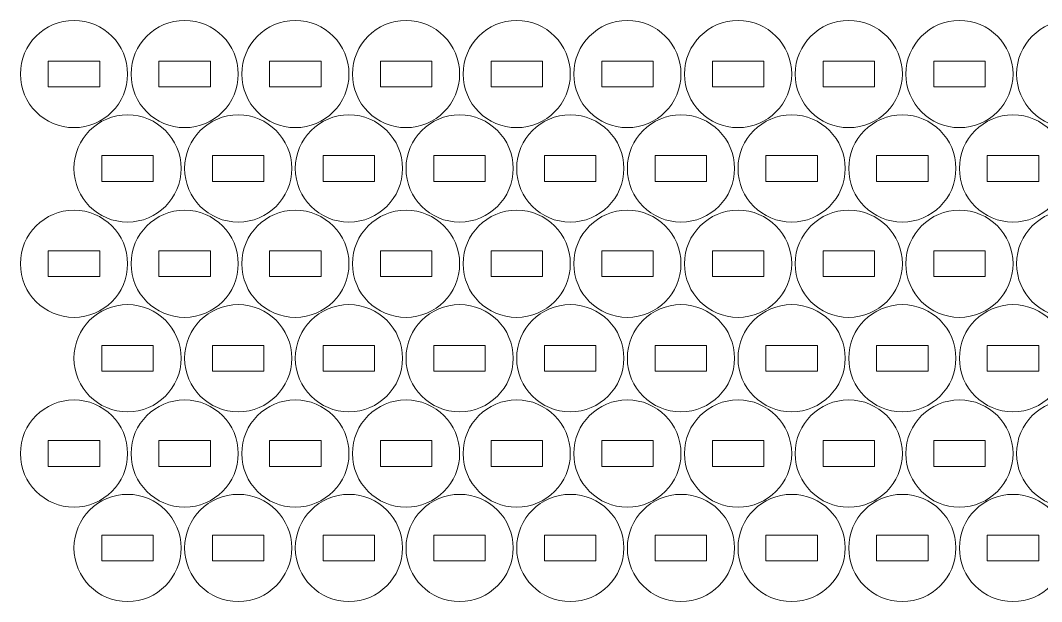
# Model space of a CAD drawing. Header units: millimetres. Extents: x -464 to 464, y -220 to 220.
# Drawn here: x -464 to -344.8, y -219.9 to -152.1 of the extents above; entities that cross this region are included whole.
import ezdxf

# ---------------------------------------------------------------- set-up
doc = ezdxf.new("R2010")
doc.units = ezdxf.units.MM
doc.header["$MEASUREMENT"] = 0
doc.layers.add('Camada 1', color=7, linetype='Continuous')

msp = doc.modelspace()

# ---------------------------------------------------------------- linework, layer by layer
at = {"layer": 'Camada 1', "lineweight": 20}
for points in [[(-457.7132, -152.1261), (-454.2615, -152.1261), (-451.4632, -154.9244), (-451.4632, -158.3761), (-451.4632, -158.3761), (-451.4632, -161.8278), (-454.2615, -164.6261), (-457.7132, -164.6261), (-457.7132, -164.6261), (-461.1649, -164.6261), (-463.9632, -161.8278), (-463.9632, -158.3761), (-463.9632, -158.3761), (-463.9632, -154.9244), (-461.1649, -152.1261), (-457.7132, -152.1261)], [(-444.8015, -152.1261), (-441.3498, -152.1261), (-438.5515, -154.9244), (-438.5515, -158.3761), (-438.5515, -158.3761), (-438.5515, -161.8278), (-441.3498, -164.6261), (-444.8015, -164.6261), (-444.8015, -164.6261), (-448.2532, -164.6261), (-451.0515, -161.8278), (-451.0515, -158.3761), (-451.0515, -158.3761), (-451.0515, -154.9244), (-448.2532, -152.1261), (-444.8015, -152.1261)], [(-431.8898, -152.1261), (-428.4381, -152.1261), (-425.6398, -154.9244), (-425.6398, -158.3761), (-425.6398, -158.3761), (-425.6398, -161.8278), (-428.4381, -164.6261), (-431.8898, -164.6261), (-431.8898, -164.6261), (-435.3415, -164.6261), (-438.1398, -161.8278), (-438.1398, -158.3761), (-438.1398, -158.3761), (-438.1398, -154.9244), (-435.3415, -152.1261), (-431.8898, -152.1261)], [(-418.9781, -152.1261), (-415.5264, -152.1261), (-412.7281, -154.9244), (-412.7281, -158.3761), (-412.7281, -158.3761), (-412.7281, -161.8278), (-415.5264, -164.6261), (-418.9781, -164.6261), (-418.9781, -164.6261), (-422.4298, -164.6261), (-425.2281, -161.8278), (-425.2281, -158.3761), (-425.2281, -158.3761), (-425.2281, -154.9244), (-422.4298, -152.1261), (-418.9781, -152.1261)], [(-406.0664, -152.1261), (-402.6147, -152.1261), (-399.8164, -154.9244), (-399.8164, -158.3761), (-399.8164, -158.3761), (-399.8164, -161.8278), (-402.6147, -164.6261), (-406.0664, -164.6261), (-406.0664, -164.6261), (-409.5181, -164.6261), (-412.3164, -161.8278), (-412.3164, -158.3761), (-412.3164, -158.3761), (-412.3164, -154.9244), (-409.5181, -152.1261), (-406.0664, -152.1261)], [(-393.1547, -152.1261), (-389.703, -152.1261), (-386.9047, -154.9244), (-386.9047, -158.3761), (-386.9047, -158.3761), (-386.9047, -161.8278), (-389.703, -164.6261), (-393.1547, -164.6261), (-393.1547, -164.6261), (-396.6064, -164.6261), (-399.4047, -161.8278), (-399.4047, -158.3761), (-399.4047, -158.3761), (-399.4047, -154.9244), (-396.6064, -152.1261), (-393.1547, -152.1261)], [(-380.243, -152.1261), (-376.7913, -152.1261), (-373.993, -154.9244), (-373.993, -158.3761), (-373.993, -158.3761), (-373.993, -161.8278), (-376.7913, -164.6261), (-380.243, -164.6261), (-380.243, -164.6261), (-383.6947, -164.6261), (-386.493, -161.8278), (-386.493, -158.3761), (-386.493, -158.3761), (-386.493, -154.9244), (-383.6947, -152.1261), (-380.243, -152.1261)], [(-367.3313, -152.1261), (-363.8796, -152.1261), (-361.0813, -154.9244), (-361.0813, -158.3761), (-361.0813, -158.3761), (-361.0813, -161.8278), (-363.8796, -164.6261), (-367.3313, -164.6261), (-367.3313, -164.6261), (-370.783, -164.6261), (-373.5813, -161.8278), (-373.5813, -158.3761), (-373.5813, -158.3761), (-373.5813, -154.9244), (-370.783, -152.1261), (-367.3313, -152.1261)], [(-354.4196, -152.1261), (-350.9679, -152.1261), (-348.1696, -154.9244), (-348.1696, -158.3761), (-348.1696, -158.3761), (-348.1696, -161.8278), (-350.9679, -164.6261), (-354.4196, -164.6261), (-354.4196, -164.6261), (-357.8713, -164.6261), (-360.6696, -161.8278), (-360.6696, -158.3761), (-360.6696, -158.3761), (-360.6696, -154.9244), (-357.8713, -152.1261), (-354.4196, -152.1261)], [(-341.5079, -152.1261), (-338.0562, -152.1261), (-335.2579, -154.9244), (-335.2579, -158.3761), (-335.2579, -158.3761), (-335.2579, -161.8278), (-338.0562, -164.6261), (-341.5079, -164.6261), (-341.5079, -164.6261), (-344.9596, -164.6261), (-347.7579, -161.8278), (-347.7579, -158.3761), (-347.7579, -158.3761), (-347.7579, -154.9244), (-344.9596, -152.1261), (-341.5079, -152.1261)], [(-460.7132, -156.8761), (-460.7132, -156.8761), (-454.7132, -156.8761), (-454.7132, -156.8761), (-454.7132, -156.8761), (-454.7132, -156.8761), (-454.7132, -159.8761), (-454.7132, -159.8761), (-454.7132, -159.8761), (-454.7132, -159.8761), (-460.7132, -159.8761), (-460.7132, -159.8761), (-460.7132, -159.8761), (-460.7132, -159.8761), (-460.7132, -156.8761), (-460.7132, -156.8761)], [(-447.8015, -156.8761), (-447.8015, -156.8761), (-441.8015, -156.8761), (-441.8015, -156.8761), (-441.8015, -156.8761), (-441.8015, -156.8761), (-441.8015, -159.8761), (-441.8015, -159.8761), (-441.8015, -159.8761), (-441.8015, -159.8761), (-447.8015, -159.8761), (-447.8015, -159.8761), (-447.8015, -159.8761), (-447.8015, -159.8761), (-447.8015, -156.8761), (-447.8015, -156.8761)], [(-434.8898, -156.8761), (-434.8898, -156.8761), (-428.8898, -156.8761), (-428.8898, -156.8761), (-428.8898, -156.8761), (-428.8898, -156.8761), (-428.8898, -159.8761), (-428.8898, -159.8761), (-428.8898, -159.8761), (-428.8898, -159.8761), (-434.8898, -159.8761), (-434.8898, -159.8761), (-434.8898, -159.8761), (-434.8898, -159.8761), (-434.8898, -156.8761), (-434.8898, -156.8761)], [(-421.9781, -156.8761), (-421.9781, -156.8761), (-415.9781, -156.8761), (-415.9781, -156.8761), (-415.9781, -156.8761), (-415.9781, -156.8761), (-415.9781, -159.8761), (-415.9781, -159.8761), (-415.9781, -159.8761), (-415.9781, -159.8761), (-421.9781, -159.8761), (-421.9781, -159.8761), (-421.9781, -159.8761), (-421.9781, -159.8761), (-421.9781, -156.8761), (-421.9781, -156.8761)], [(-409.0664, -156.8761), (-409.0664, -156.8761), (-403.0664, -156.8761), (-403.0664, -156.8761), (-403.0664, -156.8761), (-403.0664, -156.8761), (-403.0664, -159.8761), (-403.0664, -159.8761), (-403.0664, -159.8761), (-403.0664, -159.8761), (-409.0664, -159.8761), (-409.0664, -159.8761), (-409.0664, -159.8761), (-409.0664, -159.8761), (-409.0664, -156.8761), (-409.0664, -156.8761)], [(-396.1547, -156.8761), (-396.1547, -156.8761), (-390.1547, -156.8761), (-390.1547, -156.8761), (-390.1547, -156.8761), (-390.1547, -156.8761), (-390.1547, -159.8761), (-390.1547, -159.8761), (-390.1547, -159.8761), (-390.1547, -159.8761), (-396.1547, -159.8761), (-396.1547, -159.8761), (-396.1547, -159.8761), (-396.1547, -159.8761), (-396.1547, -156.8761), (-396.1547, -156.8761)], [(-383.243, -156.8761), (-383.243, -156.8761), (-377.243, -156.8761), (-377.243, -156.8761), (-377.243, -156.8761), (-377.243, -156.8761), (-377.243, -159.8761), (-377.243, -159.8761), (-377.243, -159.8761), (-377.243, -159.8761), (-383.243, -159.8761), (-383.243, -159.8761), (-383.243, -159.8761), (-383.243, -159.8761), (-383.243, -156.8761), (-383.243, -156.8761)], [(-370.3313, -156.8761), (-370.3313, -156.8761), (-364.3313, -156.8761), (-364.3313, -156.8761), (-364.3313, -156.8761), (-364.3313, -156.8761), (-364.3313, -159.8761), (-364.3313, -159.8761), (-364.3313, -159.8761), (-364.3313, -159.8761), (-370.3313, -159.8761), (-370.3313, -159.8761), (-370.3313, -159.8761), (-370.3313, -159.8761), (-370.3313, -156.8761), (-370.3313, -156.8761)], [(-357.4196, -156.8761), (-357.4196, -156.8761), (-351.4196, -156.8761), (-351.4196, -156.8761), (-351.4196, -156.8761), (-351.4196, -156.8761), (-351.4196, -159.8761), (-351.4196, -159.8761), (-351.4196, -159.8761), (-351.4196, -159.8761), (-357.4196, -159.8761), (-357.4196, -159.8761), (-357.4196, -159.8761), (-357.4196, -159.8761), (-357.4196, -156.8761), (-357.4196, -156.8761)], [(-451.4691, -163.1328), (-448.0174, -163.1328), (-445.2191, -165.9311), (-445.2191, -169.3828), (-445.2191, -169.3828), (-445.2191, -172.8345), (-448.0174, -175.6328), (-451.4691, -175.6328), (-451.4691, -175.6328), (-454.9208, -175.6328), (-457.7191, -172.8345), (-457.7191, -169.3828), (-457.7191, -169.3828), (-457.7191, -165.9311), (-454.9208, -163.1328), (-451.4691, -163.1328)], [(-438.5574, -163.1328), (-435.1057, -163.1328), (-432.3074, -165.9311), (-432.3074, -169.3828), (-432.3074, -169.3828), (-432.3074, -172.8345), (-435.1057, -175.6328), (-438.5574, -175.6328), (-438.5574, -175.6328), (-442.0091, -175.6328), (-444.8074, -172.8345), (-444.8074, -169.3828), (-444.8074, -169.3828), (-444.8074, -165.9311), (-442.0091, -163.1328), (-438.5574, -163.1328)], [(-425.6457, -163.1328), (-422.194, -163.1328), (-419.3957, -165.9311), (-419.3957, -169.3828), (-419.3957, -169.3828), (-419.3957, -172.8345), (-422.194, -175.6328), (-425.6457, -175.6328), (-425.6457, -175.6328), (-429.0974, -175.6328), (-431.8957, -172.8345), (-431.8957, -169.3828), (-431.8957, -169.3828), (-431.8957, -165.9311), (-429.0974, -163.1328), (-425.6457, -163.1328)], [(-412.734, -163.1328), (-409.2823, -163.1328), (-406.484, -165.9311), (-406.484, -169.3828), (-406.484, -169.3828), (-406.484, -172.8345), (-409.2823, -175.6328), (-412.734, -175.6328), (-412.734, -175.6328), (-416.1857, -175.6328), (-418.984, -172.8345), (-418.984, -169.3828), (-418.984, -169.3828), (-418.984, -165.9311), (-416.1857, -163.1328), (-412.734, -163.1328)], [(-399.8223, -163.1328), (-396.3706, -163.1328), (-393.5723, -165.9311), (-393.5723, -169.3828), (-393.5723, -169.3828), (-393.5723, -172.8345), (-396.3706, -175.6328), (-399.8223, -175.6328), (-399.8223, -175.6328), (-403.274, -175.6328), (-406.0723, -172.8345), (-406.0723, -169.3828), (-406.0723, -169.3828), (-406.0723, -165.9311), (-403.274, -163.1328), (-399.8223, -163.1328)], [(-386.9106, -163.1328), (-383.4589, -163.1328), (-380.6606, -165.9311), (-380.6606, -169.3828), (-380.6606, -169.3828), (-380.6606, -172.8345), (-383.4589, -175.6328), (-386.9106, -175.6328), (-386.9106, -175.6328), (-390.3623, -175.6328), (-393.1606, -172.8345), (-393.1606, -169.3828), (-393.1606, -169.3828), (-393.1606, -165.9311), (-390.3623, -163.1328), (-386.9106, -163.1328)], [(-373.9989, -163.1328), (-370.5472, -163.1328), (-367.7489, -165.9311), (-367.7489, -169.3828), (-367.7489, -169.3828), (-367.7489, -172.8345), (-370.5472, -175.6328), (-373.9989, -175.6328), (-373.9989, -175.6328), (-377.4506, -175.6328), (-380.2489, -172.8345), (-380.2489, -169.3828), (-380.2489, -169.3828), (-380.2489, -165.9311), (-377.4506, -163.1328), (-373.9989, -163.1328)], [(-361.0872, -163.1328), (-357.6355, -163.1328), (-354.8372, -165.9311), (-354.8372, -169.3828), (-354.8372, -169.3828), (-354.8372, -172.8345), (-357.6355, -175.6328), (-361.0872, -175.6328), (-361.0872, -175.6328), (-364.5389, -175.6328), (-367.3372, -172.8345), (-367.3372, -169.3828), (-367.3372, -169.3828), (-367.3372, -165.9311), (-364.5389, -163.1328), (-361.0872, -163.1328)], [(-348.1755, -163.1328), (-344.7238, -163.1328), (-341.9255, -165.9311), (-341.9255, -169.3828), (-341.9255, -169.3828), (-341.9255, -172.8345), (-344.7238, -175.6328), (-348.1755, -175.6328), (-348.1755, -175.6328), (-351.6272, -175.6328), (-354.4255, -172.8345), (-354.4255, -169.3828), (-354.4255, -169.3828), (-354.4255, -165.9311), (-351.6272, -163.1328), (-348.1755, -163.1328)], [(-454.4691, -167.8828), (-454.4691, -167.8828), (-448.4691, -167.8828), (-448.4691, -167.8828), (-448.4691, -167.8828), (-448.4691, -167.8828), (-448.4691, -170.8828), (-448.4691, -170.8828), (-448.4691, -170.8828), (-448.4691, -170.8828), (-454.4691, -170.8828), (-454.4691, -170.8828), (-454.4691, -170.8828), (-454.4691, -170.8828), (-454.4691, -167.8828), (-454.4691, -167.8828)], [(-441.5574, -167.8828), (-441.5574, -167.8828), (-435.5574, -167.8828), (-435.5574, -167.8828), (-435.5574, -167.8828), (-435.5574, -167.8828), (-435.5574, -170.8828), (-435.5574, -170.8828), (-435.5574, -170.8828), (-435.5574, -170.8828), (-441.5574, -170.8828), (-441.5574, -170.8828), (-441.5574, -170.8828), (-441.5574, -170.8828), (-441.5574, -167.8828), (-441.5574, -167.8828)], [(-428.6457, -167.8828), (-428.6457, -167.8828), (-422.6457, -167.8828), (-422.6457, -167.8828), (-422.6457, -167.8828), (-422.6457, -167.8828), (-422.6457, -170.8828), (-422.6457, -170.8828), (-422.6457, -170.8828), (-422.6457, -170.8828), (-428.6457, -170.8828), (-428.6457, -170.8828), (-428.6457, -170.8828), (-428.6457, -170.8828), (-428.6457, -167.8828), (-428.6457, -167.8828)], [(-415.734, -167.8828), (-415.734, -167.8828), (-409.734, -167.8828), (-409.734, -167.8828), (-409.734, -167.8828), (-409.734, -167.8828), (-409.734, -170.8828), (-409.734, -170.8828), (-409.734, -170.8828), (-409.734, -170.8828), (-415.734, -170.8828), (-415.734, -170.8828), (-415.734, -170.8828), (-415.734, -170.8828), (-415.734, -167.8828), (-415.734, -167.8828)], [(-402.8223, -167.8828), (-402.8223, -167.8828), (-396.8223, -167.8828), (-396.8223, -167.8828), (-396.8223, -167.8828), (-396.8223, -167.8828), (-396.8223, -170.8828), (-396.8223, -170.8828), (-396.8223, -170.8828), (-396.8223, -170.8828), (-402.8223, -170.8828), (-402.8223, -170.8828), (-402.8223, -170.8828), (-402.8223, -170.8828), (-402.8223, -167.8828), (-402.8223, -167.8828)], [(-389.9106, -167.8828), (-389.9106, -167.8828), (-383.9106, -167.8828), (-383.9106, -167.8828), (-383.9106, -167.8828), (-383.9106, -167.8828), (-383.9106, -170.8828), (-383.9106, -170.8828), (-383.9106, -170.8828), (-383.9106, -170.8828), (-389.9106, -170.8828), (-389.9106, -170.8828), (-389.9106, -170.8828), (-389.9106, -170.8828), (-389.9106, -167.8828), (-389.9106, -167.8828)], [(-376.9989, -167.8828), (-376.9989, -167.8828), (-370.9989, -167.8828), (-370.9989, -167.8828), (-370.9989, -167.8828), (-370.9989, -167.8828), (-370.9989, -170.8828), (-370.9989, -170.8828), (-370.9989, -170.8828), (-370.9989, -170.8828), (-376.9989, -170.8828), (-376.9989, -170.8828), (-376.9989, -170.8828), (-376.9989, -170.8828), (-376.9989, -167.8828), (-376.9989, -167.8828)], [(-364.0872, -167.8828), (-364.0872, -167.8828), (-358.0872, -167.8828), (-358.0872, -167.8828), (-358.0872, -167.8828), (-358.0872, -167.8828), (-358.0872, -170.8828), (-358.0872, -170.8828), (-358.0872, -170.8828), (-358.0872, -170.8828), (-364.0872, -170.8828), (-364.0872, -170.8828), (-364.0872, -170.8828), (-364.0872, -170.8828), (-364.0872, -167.8828), (-364.0872, -167.8828)], [(-351.1755, -167.8828), (-351.1755, -167.8828), (-345.1755, -167.8828), (-345.1755, -167.8828), (-345.1755, -167.8828), (-345.1755, -167.8828), (-345.1755, -170.8828), (-345.1755, -170.8828), (-345.1755, -170.8828), (-345.1755, -170.8828), (-351.1755, -170.8828), (-351.1755, -170.8828), (-351.1755, -170.8828), (-351.1755, -170.8828), (-351.1755, -167.8828), (-351.1755, -167.8828)], [(-457.7132, -174.2453), (-454.2615, -174.2453), (-451.4632, -177.0436), (-451.4632, -180.4953), (-451.4632, -180.4953), (-451.4632, -183.947), (-454.2615, -186.7453), (-457.7132, -186.7453), (-457.7132, -186.7453), (-461.1649, -186.7453), (-463.9632, -183.947), (-463.9632, -180.4953), (-463.9632, -180.4953), (-463.9632, -177.0436), (-461.1649, -174.2453), (-457.7132, -174.2453)], [(-444.8015, -174.2453), (-441.3498, -174.2453), (-438.5515, -177.0436), (-438.5515, -180.4953), (-438.5515, -180.4953), (-438.5515, -183.947), (-441.3498, -186.7453), (-444.8015, -186.7453), (-444.8015, -186.7453), (-448.2532, -186.7453), (-451.0515, -183.947), (-451.0515, -180.4953), (-451.0515, -180.4953), (-451.0515, -177.0436), (-448.2532, -174.2453), (-444.8015, -174.2453)], [(-431.8898, -174.2453), (-428.4381, -174.2453), (-425.6398, -177.0436), (-425.6398, -180.4953), (-425.6398, -180.4953), (-425.6398, -183.947), (-428.4381, -186.7453), (-431.8898, -186.7453), (-431.8898, -186.7453), (-435.3415, -186.7453), (-438.1398, -183.947), (-438.1398, -180.4953), (-438.1398, -180.4953), (-438.1398, -177.0436), (-435.3415, -174.2453), (-431.8898, -174.2453)], [(-418.9781, -174.2453), (-415.5264, -174.2453), (-412.7281, -177.0436), (-412.7281, -180.4953), (-412.7281, -180.4953), (-412.7281, -183.947), (-415.5264, -186.7453), (-418.9781, -186.7453), (-418.9781, -186.7453), (-422.4298, -186.7453), (-425.2281, -183.947), (-425.2281, -180.4953), (-425.2281, -180.4953), (-425.2281, -177.0436), (-422.4298, -174.2453), (-418.9781, -174.2453)], [(-406.0664, -174.2453), (-402.6147, -174.2453), (-399.8164, -177.0436), (-399.8164, -180.4953), (-399.8164, -180.4953), (-399.8164, -183.947), (-402.6147, -186.7453), (-406.0664, -186.7453), (-406.0664, -186.7453), (-409.5181, -186.7453), (-412.3164, -183.947), (-412.3164, -180.4953), (-412.3164, -180.4953), (-412.3164, -177.0436), (-409.5181, -174.2453), (-406.0664, -174.2453)], [(-393.1547, -174.2453), (-389.703, -174.2453), (-386.9047, -177.0436), (-386.9047, -180.4953), (-386.9047, -180.4953), (-386.9047, -183.947), (-389.703, -186.7453), (-393.1547, -186.7453), (-393.1547, -186.7453), (-396.6064, -186.7453), (-399.4047, -183.947), (-399.4047, -180.4953), (-399.4047, -180.4953), (-399.4047, -177.0436), (-396.6064, -174.2453), (-393.1547, -174.2453)], [(-380.243, -174.2453), (-376.7913, -174.2453), (-373.993, -177.0436), (-373.993, -180.4953), (-373.993, -180.4953), (-373.993, -183.947), (-376.7913, -186.7453), (-380.243, -186.7453), (-380.243, -186.7453), (-383.6947, -186.7453), (-386.493, -183.947), (-386.493, -180.4953), (-386.493, -180.4953), (-386.493, -177.0436), (-383.6947, -174.2453), (-380.243, -174.2453)], [(-367.3313, -174.2453), (-363.8796, -174.2453), (-361.0813, -177.0436), (-361.0813, -180.4953), (-361.0813, -180.4953), (-361.0813, -183.947), (-363.8796, -186.7453), (-367.3313, -186.7453), (-367.3313, -186.7453), (-370.783, -186.7453), (-373.5813, -183.947), (-373.5813, -180.4953), (-373.5813, -180.4953), (-373.5813, -177.0436), (-370.783, -174.2453), (-367.3313, -174.2453)], [(-354.4196, -174.2453), (-350.9679, -174.2453), (-348.1696, -177.0436), (-348.1696, -180.4953), (-348.1696, -180.4953), (-348.1696, -183.947), (-350.9679, -186.7453), (-354.4196, -186.7453), (-354.4196, -186.7453), (-357.8713, -186.7453), (-360.6696, -183.947), (-360.6696, -180.4953), (-360.6696, -180.4953), (-360.6696, -177.0436), (-357.8713, -174.2453), (-354.4196, -174.2453)], [(-341.5079, -174.2453), (-338.0562, -174.2453), (-335.2579, -177.0436), (-335.2579, -180.4953), (-335.2579, -180.4953), (-335.2579, -183.947), (-338.0562, -186.7453), (-341.5079, -186.7453), (-341.5079, -186.7453), (-344.9596, -186.7453), (-347.7579, -183.947), (-347.7579, -180.4953), (-347.7579, -180.4953), (-347.7579, -177.0436), (-344.9596, -174.2453), (-341.5079, -174.2453)], [(-460.7132, -178.9953), (-460.7132, -178.9953), (-454.7132, -178.9953), (-454.7132, -178.9953), (-454.7132, -178.9953), (-454.7132, -178.9953), (-454.7132, -181.9953), (-454.7132, -181.9953), (-454.7132, -181.9953), (-454.7132, -181.9953), (-460.7132, -181.9953), (-460.7132, -181.9953), (-460.7132, -181.9953), (-460.7132, -181.9953), (-460.7132, -178.9953), (-460.7132, -178.9953)], [(-447.8015, -178.9953), (-447.8015, -178.9953), (-441.8015, -178.9953), (-441.8015, -178.9953), (-441.8015, -178.9953), (-441.8015, -178.9953), (-441.8015, -181.9953), (-441.8015, -181.9953), (-441.8015, -181.9953), (-441.8015, -181.9953), (-447.8015, -181.9953), (-447.8015, -181.9953), (-447.8015, -181.9953), (-447.8015, -181.9953), (-447.8015, -178.9953), (-447.8015, -178.9953)], [(-434.8898, -178.9953), (-434.8898, -178.9953), (-428.8898, -178.9953), (-428.8898, -178.9953), (-428.8898, -178.9953), (-428.8898, -178.9953), (-428.8898, -181.9953), (-428.8898, -181.9953), (-428.8898, -181.9953), (-428.8898, -181.9953), (-434.8898, -181.9953), (-434.8898, -181.9953), (-434.8898, -181.9953), (-434.8898, -181.9953), (-434.8898, -178.9953), (-434.8898, -178.9953)], [(-421.9781, -178.9953), (-421.9781, -178.9953), (-415.9781, -178.9953), (-415.9781, -178.9953), (-415.9781, -178.9953), (-415.9781, -178.9953), (-415.9781, -181.9953), (-415.9781, -181.9953), (-415.9781, -181.9953), (-415.9781, -181.9953), (-421.9781, -181.9953), (-421.9781, -181.9953), (-421.9781, -181.9953), (-421.9781, -181.9953), (-421.9781, -178.9953), (-421.9781, -178.9953)], [(-409.0664, -178.9953), (-409.0664, -178.9953), (-403.0664, -178.9953), (-403.0664, -178.9953), (-403.0664, -178.9953), (-403.0664, -178.9953), (-403.0664, -181.9953), (-403.0664, -181.9953), (-403.0664, -181.9953), (-403.0664, -181.9953), (-409.0664, -181.9953), (-409.0664, -181.9953), (-409.0664, -181.9953), (-409.0664, -181.9953), (-409.0664, -178.9953), (-409.0664, -178.9953)], [(-396.1547, -178.9953), (-396.1547, -178.9953), (-390.1547, -178.9953), (-390.1547, -178.9953), (-390.1547, -178.9953), (-390.1547, -178.9953), (-390.1547, -181.9953), (-390.1547, -181.9953), (-390.1547, -181.9953), (-390.1547, -181.9953), (-396.1547, -181.9953), (-396.1547, -181.9953), (-396.1547, -181.9953), (-396.1547, -181.9953), (-396.1547, -178.9953), (-396.1547, -178.9953)], [(-383.243, -178.9953), (-383.243, -178.9953), (-377.243, -178.9953), (-377.243, -178.9953), (-377.243, -178.9953), (-377.243, -178.9953), (-377.243, -181.9953), (-377.243, -181.9953), (-377.243, -181.9953), (-377.243, -181.9953), (-383.243, -181.9953), (-383.243, -181.9953), (-383.243, -181.9953), (-383.243, -181.9953), (-383.243, -178.9953), (-383.243, -178.9953)], [(-370.3313, -178.9953), (-370.3313, -178.9953), (-364.3313, -178.9953), (-364.3313, -178.9953), (-364.3313, -178.9953), (-364.3313, -178.9953), (-364.3313, -181.9953), (-364.3313, -181.9953), (-364.3313, -181.9953), (-364.3313, -181.9953), (-370.3313, -181.9953), (-370.3313, -181.9953), (-370.3313, -181.9953), (-370.3313, -181.9953), (-370.3313, -178.9953), (-370.3313, -178.9953)], [(-357.4196, -178.9953), (-357.4196, -178.9953), (-351.4196, -178.9953), (-351.4196, -178.9953), (-351.4196, -178.9953), (-351.4196, -178.9953), (-351.4196, -181.9953), (-351.4196, -181.9953), (-351.4196, -181.9953), (-351.4196, -181.9953), (-357.4196, -181.9953), (-357.4196, -181.9953), (-357.4196, -181.9953), (-357.4196, -181.9953), (-357.4196, -178.9953), (-357.4196, -178.9953)], [(-451.4691, -185.252), (-448.0174, -185.252), (-445.2191, -188.0503), (-445.2191, -191.502), (-445.2191, -191.502), (-445.2191, -194.9537), (-448.0174, -197.752), (-451.4691, -197.752), (-451.4691, -197.752), (-454.9208, -197.752), (-457.7191, -194.9537), (-457.7191, -191.502), (-457.7191, -191.502), (-457.7191, -188.0503), (-454.9208, -185.252), (-451.4691, -185.252)], [(-438.5574, -185.252), (-435.1057, -185.252), (-432.3074, -188.0503), (-432.3074, -191.502), (-432.3074, -191.502), (-432.3074, -194.9537), (-435.1057, -197.752), (-438.5574, -197.752), (-438.5574, -197.752), (-442.0091, -197.752), (-444.8074, -194.9537), (-444.8074, -191.502), (-444.8074, -191.502), (-444.8074, -188.0503), (-442.0091, -185.252), (-438.5574, -185.252)], [(-425.6457, -185.252), (-422.194, -185.252), (-419.3957, -188.0503), (-419.3957, -191.502), (-419.3957, -191.502), (-419.3957, -194.9537), (-422.194, -197.752), (-425.6457, -197.752), (-425.6457, -197.752), (-429.0974, -197.752), (-431.8957, -194.9537), (-431.8957, -191.502), (-431.8957, -191.502), (-431.8957, -188.0503), (-429.0974, -185.252), (-425.6457, -185.252)], [(-412.734, -185.252), (-409.2823, -185.252), (-406.484, -188.0503), (-406.484, -191.502), (-406.484, -191.502), (-406.484, -194.9537), (-409.2823, -197.752), (-412.734, -197.752), (-412.734, -197.752), (-416.1857, -197.752), (-418.984, -194.9537), (-418.984, -191.502), (-418.984, -191.502), (-418.984, -188.0503), (-416.1857, -185.252), (-412.734, -185.252)], [(-399.8223, -185.252), (-396.3706, -185.252), (-393.5723, -188.0503), (-393.5723, -191.502), (-393.5723, -191.502), (-393.5723, -194.9537), (-396.3706, -197.752), (-399.8223, -197.752), (-399.8223, -197.752), (-403.274, -197.752), (-406.0723, -194.9537), (-406.0723, -191.502), (-406.0723, -191.502), (-406.0723, -188.0503), (-403.274, -185.252), (-399.8223, -185.252)], [(-386.9106, -185.252), (-383.4589, -185.252), (-380.6606, -188.0503), (-380.6606, -191.502), (-380.6606, -191.502), (-380.6606, -194.9537), (-383.4589, -197.752), (-386.9106, -197.752), (-386.9106, -197.752), (-390.3623, -197.752), (-393.1606, -194.9537), (-393.1606, -191.502), (-393.1606, -191.502), (-393.1606, -188.0503), (-390.3623, -185.252), (-386.9106, -185.252)], [(-373.9989, -185.252), (-370.5472, -185.252), (-367.7489, -188.0503), (-367.7489, -191.502), (-367.7489, -191.502), (-367.7489, -194.9537), (-370.5472, -197.752), (-373.9989, -197.752), (-373.9989, -197.752), (-377.4506, -197.752), (-380.2489, -194.9537), (-380.2489, -191.502), (-380.2489, -191.502), (-380.2489, -188.0503), (-377.4506, -185.252), (-373.9989, -185.252)], [(-361.0872, -185.252), (-357.6355, -185.252), (-354.8372, -188.0503), (-354.8372, -191.502), (-354.8372, -191.502), (-354.8372, -194.9537), (-357.6355, -197.752), (-361.0872, -197.752), (-361.0872, -197.752), (-364.5389, -197.752), (-367.3372, -194.9537), (-367.3372, -191.502), (-367.3372, -191.502), (-367.3372, -188.0503), (-364.5389, -185.252), (-361.0872, -185.252)], [(-348.1755, -185.252), (-344.7238, -185.252), (-341.9255, -188.0503), (-341.9255, -191.502), (-341.9255, -191.502), (-341.9255, -194.9537), (-344.7238, -197.752), (-348.1755, -197.752), (-348.1755, -197.752), (-351.6272, -197.752), (-354.4255, -194.9537), (-354.4255, -191.502), (-354.4255, -191.502), (-354.4255, -188.0503), (-351.6272, -185.252), (-348.1755, -185.252)], [(-454.4691, -190.002), (-454.4691, -190.002), (-448.4691, -190.002), (-448.4691, -190.002), (-448.4691, -190.002), (-448.4691, -190.002), (-448.4691, -193.002), (-448.4691, -193.002), (-448.4691, -193.002), (-448.4691, -193.002), (-454.4691, -193.002), (-454.4691, -193.002), (-454.4691, -193.002), (-454.4691, -193.002), (-454.4691, -190.002), (-454.4691, -190.002)], [(-441.5574, -190.002), (-441.5574, -190.002), (-435.5574, -190.002), (-435.5574, -190.002), (-435.5574, -190.002), (-435.5574, -190.002), (-435.5574, -193.002), (-435.5574, -193.002), (-435.5574, -193.002), (-435.5574, -193.002), (-441.5574, -193.002), (-441.5574, -193.002), (-441.5574, -193.002), (-441.5574, -193.002), (-441.5574, -190.002), (-441.5574, -190.002)], [(-428.6457, -190.002), (-428.6457, -190.002), (-422.6457, -190.002), (-422.6457, -190.002), (-422.6457, -190.002), (-422.6457, -190.002), (-422.6457, -193.002), (-422.6457, -193.002), (-422.6457, -193.002), (-422.6457, -193.002), (-428.6457, -193.002), (-428.6457, -193.002), (-428.6457, -193.002), (-428.6457, -193.002), (-428.6457, -190.002), (-428.6457, -190.002)], [(-415.734, -190.002), (-415.734, -190.002), (-409.734, -190.002), (-409.734, -190.002), (-409.734, -190.002), (-409.734, -190.002), (-409.734, -193.002), (-409.734, -193.002), (-409.734, -193.002), (-409.734, -193.002), (-415.734, -193.002), (-415.734, -193.002), (-415.734, -193.002), (-415.734, -193.002), (-415.734, -190.002), (-415.734, -190.002)], [(-402.8223, -190.002), (-402.8223, -190.002), (-396.8223, -190.002), (-396.8223, -190.002), (-396.8223, -190.002), (-396.8223, -190.002), (-396.8223, -193.002), (-396.8223, -193.002), (-396.8223, -193.002), (-396.8223, -193.002), (-402.8223, -193.002), (-402.8223, -193.002), (-402.8223, -193.002), (-402.8223, -193.002), (-402.8223, -190.002), (-402.8223, -190.002)], [(-389.9106, -190.002), (-389.9106, -190.002), (-383.9106, -190.002), (-383.9106, -190.002), (-383.9106, -190.002), (-383.9106, -190.002), (-383.9106, -193.002), (-383.9106, -193.002), (-383.9106, -193.002), (-383.9106, -193.002), (-389.9106, -193.002), (-389.9106, -193.002), (-389.9106, -193.002), (-389.9106, -193.002), (-389.9106, -190.002), (-389.9106, -190.002)], [(-376.9989, -190.002), (-376.9989, -190.002), (-370.9989, -190.002), (-370.9989, -190.002), (-370.9989, -190.002), (-370.9989, -190.002), (-370.9989, -193.002), (-370.9989, -193.002), (-370.9989, -193.002), (-370.9989, -193.002), (-376.9989, -193.002), (-376.9989, -193.002), (-376.9989, -193.002), (-376.9989, -193.002), (-376.9989, -190.002), (-376.9989, -190.002)], [(-364.0872, -190.002), (-364.0872, -190.002), (-358.0872, -190.002), (-358.0872, -190.002), (-358.0872, -190.002), (-358.0872, -190.002), (-358.0872, -193.002), (-358.0872, -193.002), (-358.0872, -193.002), (-358.0872, -193.002), (-364.0872, -193.002), (-364.0872, -193.002), (-364.0872, -193.002), (-364.0872, -193.002), (-364.0872, -190.002), (-364.0872, -190.002)], [(-351.1755, -190.002), (-351.1755, -190.002), (-345.1755, -190.002), (-345.1755, -190.002), (-345.1755, -190.002), (-345.1755, -190.002), (-345.1755, -193.002), (-345.1755, -193.002), (-345.1755, -193.002), (-345.1755, -193.002), (-351.1755, -193.002), (-351.1755, -193.002), (-351.1755, -193.002), (-351.1755, -193.002), (-351.1755, -190.002), (-351.1755, -190.002)], [(-457.7132, -196.3645), (-454.2615, -196.3645), (-451.4632, -199.1628), (-451.4632, -202.6145), (-451.4632, -202.6145), (-451.4632, -206.0662), (-454.2615, -208.8645), (-457.7132, -208.8645), (-457.7132, -208.8645), (-461.1649, -208.8645), (-463.9632, -206.0662), (-463.9632, -202.6145), (-463.9632, -202.6145), (-463.9632, -199.1628), (-461.1649, -196.3645), (-457.7132, -196.3645)], [(-444.8015, -196.3645), (-441.3498, -196.3645), (-438.5515, -199.1628), (-438.5515, -202.6145), (-438.5515, -202.6145), (-438.5515, -206.0662), (-441.3498, -208.8645), (-444.8015, -208.8645), (-444.8015, -208.8645), (-448.2532, -208.8645), (-451.0515, -206.0662), (-451.0515, -202.6145), (-451.0515, -202.6145), (-451.0515, -199.1628), (-448.2532, -196.3645), (-444.8015, -196.3645)], [(-431.8898, -196.3645), (-428.4381, -196.3645), (-425.6398, -199.1628), (-425.6398, -202.6145), (-425.6398, -202.6145), (-425.6398, -206.0662), (-428.4381, -208.8645), (-431.8898, -208.8645), (-431.8898, -208.8645), (-435.3415, -208.8645), (-438.1398, -206.0662), (-438.1398, -202.6145), (-438.1398, -202.6145), (-438.1398, -199.1628), (-435.3415, -196.3645), (-431.8898, -196.3645)], [(-418.9781, -196.3645), (-415.5264, -196.3645), (-412.7281, -199.1628), (-412.7281, -202.6145), (-412.7281, -202.6145), (-412.7281, -206.0662), (-415.5264, -208.8645), (-418.9781, -208.8645), (-418.9781, -208.8645), (-422.4298, -208.8645), (-425.2281, -206.0662), (-425.2281, -202.6145), (-425.2281, -202.6145), (-425.2281, -199.1628), (-422.4298, -196.3645), (-418.9781, -196.3645)], [(-406.0664, -196.3645), (-402.6147, -196.3645), (-399.8164, -199.1628), (-399.8164, -202.6145), (-399.8164, -202.6145), (-399.8164, -206.0662), (-402.6147, -208.8645), (-406.0664, -208.8645), (-406.0664, -208.8645), (-409.5181, -208.8645), (-412.3164, -206.0662), (-412.3164, -202.6145), (-412.3164, -202.6145), (-412.3164, -199.1628), (-409.5181, -196.3645), (-406.0664, -196.3645)], [(-393.1547, -196.3645), (-389.703, -196.3645), (-386.9047, -199.1628), (-386.9047, -202.6145), (-386.9047, -202.6145), (-386.9047, -206.0662), (-389.703, -208.8645), (-393.1547, -208.8645), (-393.1547, -208.8645), (-396.6064, -208.8645), (-399.4047, -206.0662), (-399.4047, -202.6145), (-399.4047, -202.6145), (-399.4047, -199.1628), (-396.6064, -196.3645), (-393.1547, -196.3645)], [(-380.243, -196.3645), (-376.7913, -196.3645), (-373.993, -199.1628), (-373.993, -202.6145), (-373.993, -202.6145), (-373.993, -206.0662), (-376.7913, -208.8645), (-380.243, -208.8645), (-380.243, -208.8645), (-383.6947, -208.8645), (-386.493, -206.0662), (-386.493, -202.6145), (-386.493, -202.6145), (-386.493, -199.1628), (-383.6947, -196.3645), (-380.243, -196.3645)], [(-367.3313, -196.3645), (-363.8796, -196.3645), (-361.0813, -199.1628), (-361.0813, -202.6145), (-361.0813, -202.6145), (-361.0813, -206.0662), (-363.8796, -208.8645), (-367.3313, -208.8645), (-367.3313, -208.8645), (-370.783, -208.8645), (-373.5813, -206.0662), (-373.5813, -202.6145), (-373.5813, -202.6145), (-373.5813, -199.1628), (-370.783, -196.3645), (-367.3313, -196.3645)], [(-354.4196, -196.3645), (-350.9679, -196.3645), (-348.1696, -199.1628), (-348.1696, -202.6145), (-348.1696, -202.6145), (-348.1696, -206.0662), (-350.9679, -208.8645), (-354.4196, -208.8645), (-354.4196, -208.8645), (-357.8713, -208.8645), (-360.6696, -206.0662), (-360.6696, -202.6145), (-360.6696, -202.6145), (-360.6696, -199.1628), (-357.8713, -196.3645), (-354.4196, -196.3645)], [(-341.5079, -196.3645), (-338.0562, -196.3645), (-335.2579, -199.1628), (-335.2579, -202.6145), (-335.2579, -202.6145), (-335.2579, -206.0662), (-338.0562, -208.8645), (-341.5079, -208.8645), (-341.5079, -208.8645), (-344.9596, -208.8645), (-347.7579, -206.0662), (-347.7579, -202.6145), (-347.7579, -202.6145), (-347.7579, -199.1628), (-344.9596, -196.3645), (-341.5079, -196.3645)], [(-460.7132, -201.1145), (-460.7132, -201.1145), (-454.7132, -201.1145), (-454.7132, -201.1145), (-454.7132, -201.1145), (-454.7132, -201.1145), (-454.7132, -204.1145), (-454.7132, -204.1145), (-454.7132, -204.1145), (-454.7132, -204.1145), (-460.7132, -204.1145), (-460.7132, -204.1145), (-460.7132, -204.1145), (-460.7132, -204.1145), (-460.7132, -201.1145), (-460.7132, -201.1145)], [(-447.8015, -201.1145), (-447.8015, -201.1145), (-441.8015, -201.1145), (-441.8015, -201.1145), (-441.8015, -201.1145), (-441.8015, -201.1145), (-441.8015, -204.1145), (-441.8015, -204.1145), (-441.8015, -204.1145), (-441.8015, -204.1145), (-447.8015, -204.1145), (-447.8015, -204.1145), (-447.8015, -204.1145), (-447.8015, -204.1145), (-447.8015, -201.1145), (-447.8015, -201.1145)], [(-434.8898, -201.1145), (-434.8898, -201.1145), (-428.8898, -201.1145), (-428.8898, -201.1145), (-428.8898, -201.1145), (-428.8898, -201.1145), (-428.8898, -204.1145), (-428.8898, -204.1145), (-428.8898, -204.1145), (-428.8898, -204.1145), (-434.8898, -204.1145), (-434.8898, -204.1145), (-434.8898, -204.1145), (-434.8898, -204.1145), (-434.8898, -201.1145), (-434.8898, -201.1145)], [(-421.9781, -201.1145), (-421.9781, -201.1145), (-415.9781, -201.1145), (-415.9781, -201.1145), (-415.9781, -201.1145), (-415.9781, -201.1145), (-415.9781, -204.1145), (-415.9781, -204.1145), (-415.9781, -204.1145), (-415.9781, -204.1145), (-421.9781, -204.1145), (-421.9781, -204.1145), (-421.9781, -204.1145), (-421.9781, -204.1145), (-421.9781, -201.1145), (-421.9781, -201.1145)], [(-409.0664, -201.1145), (-409.0664, -201.1145), (-403.0664, -201.1145), (-403.0664, -201.1145), (-403.0664, -201.1145), (-403.0664, -201.1145), (-403.0664, -204.1145), (-403.0664, -204.1145), (-403.0664, -204.1145), (-403.0664, -204.1145), (-409.0664, -204.1145), (-409.0664, -204.1145), (-409.0664, -204.1145), (-409.0664, -204.1145), (-409.0664, -201.1145), (-409.0664, -201.1145)], [(-396.1547, -201.1145), (-396.1547, -201.1145), (-390.1547, -201.1145), (-390.1547, -201.1145), (-390.1547, -201.1145), (-390.1547, -201.1145), (-390.1547, -204.1145), (-390.1547, -204.1145), (-390.1547, -204.1145), (-390.1547, -204.1145), (-396.1547, -204.1145), (-396.1547, -204.1145), (-396.1547, -204.1145), (-396.1547, -204.1145), (-396.1547, -201.1145), (-396.1547, -201.1145)], [(-383.243, -201.1145), (-383.243, -201.1145), (-377.243, -201.1145), (-377.243, -201.1145), (-377.243, -201.1145), (-377.243, -201.1145), (-377.243, -204.1145), (-377.243, -204.1145), (-377.243, -204.1145), (-377.243, -204.1145), (-383.243, -204.1145), (-383.243, -204.1145), (-383.243, -204.1145), (-383.243, -204.1145), (-383.243, -201.1145), (-383.243, -201.1145)], [(-370.3313, -201.1145), (-370.3313, -201.1145), (-364.3313, -201.1145), (-364.3313, -201.1145), (-364.3313, -201.1145), (-364.3313, -201.1145), (-364.3313, -204.1145), (-364.3313, -204.1145), (-364.3313, -204.1145), (-364.3313, -204.1145), (-370.3313, -204.1145), (-370.3313, -204.1145), (-370.3313, -204.1145), (-370.3313, -204.1145), (-370.3313, -201.1145), (-370.3313, -201.1145)], [(-357.4196, -201.1145), (-357.4196, -201.1145), (-351.4196, -201.1145), (-351.4196, -201.1145), (-351.4196, -201.1145), (-351.4196, -201.1145), (-351.4196, -204.1145), (-351.4196, -204.1145), (-351.4196, -204.1145), (-351.4196, -204.1145), (-357.4196, -204.1145), (-357.4196, -204.1145), (-357.4196, -204.1145), (-357.4196, -204.1145), (-357.4196, -201.1145), (-357.4196, -201.1145)], [(-451.4691, -207.3712), (-448.0174, -207.3712), (-445.2191, -210.1695), (-445.2191, -213.6212), (-445.2191, -213.6212), (-445.2191, -217.0729), (-448.0174, -219.8712), (-451.4691, -219.8712), (-451.4691, -219.8712), (-454.9208, -219.8712), (-457.7191, -217.0729), (-457.7191, -213.6212), (-457.7191, -213.6212), (-457.7191, -210.1695), (-454.9208, -207.3712), (-451.4691, -207.3712)], [(-438.5574, -207.3712), (-435.1057, -207.3712), (-432.3074, -210.1695), (-432.3074, -213.6212), (-432.3074, -213.6212), (-432.3074, -217.0729), (-435.1057, -219.8712), (-438.5574, -219.8712), (-438.5574, -219.8712), (-442.0091, -219.8712), (-444.8074, -217.0729), (-444.8074, -213.6212), (-444.8074, -213.6212), (-444.8074, -210.1695), (-442.0091, -207.3712), (-438.5574, -207.3712)], [(-425.6457, -207.3712), (-422.194, -207.3712), (-419.3957, -210.1695), (-419.3957, -213.6212), (-419.3957, -213.6212), (-419.3957, -217.0729), (-422.194, -219.8712), (-425.6457, -219.8712), (-425.6457, -219.8712), (-429.0974, -219.8712), (-431.8957, -217.0729), (-431.8957, -213.6212), (-431.8957, -213.6212), (-431.8957, -210.1695), (-429.0974, -207.3712), (-425.6457, -207.3712)], [(-412.734, -207.3712), (-409.2823, -207.3712), (-406.484, -210.1695), (-406.484, -213.6212), (-406.484, -213.6212), (-406.484, -217.0729), (-409.2823, -219.8712), (-412.734, -219.8712), (-412.734, -219.8712), (-416.1857, -219.8712), (-418.984, -217.0729), (-418.984, -213.6212), (-418.984, -213.6212), (-418.984, -210.1695), (-416.1857, -207.3712), (-412.734, -207.3712)], [(-399.8223, -207.3712), (-396.3706, -207.3712), (-393.5723, -210.1695), (-393.5723, -213.6212), (-393.5723, -213.6212), (-393.5723, -217.0729), (-396.3706, -219.8712), (-399.8223, -219.8712), (-399.8223, -219.8712), (-403.274, -219.8712), (-406.0723, -217.0729), (-406.0723, -213.6212), (-406.0723, -213.6212), (-406.0723, -210.1695), (-403.274, -207.3712), (-399.8223, -207.3712)], [(-386.9106, -207.3712), (-383.4589, -207.3712), (-380.6606, -210.1695), (-380.6606, -213.6212), (-380.6606, -213.6212), (-380.6606, -217.0729), (-383.4589, -219.8712), (-386.9106, -219.8712), (-386.9106, -219.8712), (-390.3623, -219.8712), (-393.1606, -217.0729), (-393.1606, -213.6212), (-393.1606, -213.6212), (-393.1606, -210.1695), (-390.3623, -207.3712), (-386.9106, -207.3712)], [(-373.9989, -207.3712), (-370.5472, -207.3712), (-367.7489, -210.1695), (-367.7489, -213.6212), (-367.7489, -213.6212), (-367.7489, -217.0729), (-370.5472, -219.8712), (-373.9989, -219.8712), (-373.9989, -219.8712), (-377.4506, -219.8712), (-380.2489, -217.0729), (-380.2489, -213.6212), (-380.2489, -213.6212), (-380.2489, -210.1695), (-377.4506, -207.3712), (-373.9989, -207.3712)], [(-361.0872, -207.3712), (-357.6355, -207.3712), (-354.8372, -210.1695), (-354.8372, -213.6212), (-354.8372, -213.6212), (-354.8372, -217.0729), (-357.6355, -219.8712), (-361.0872, -219.8712), (-361.0872, -219.8712), (-364.5389, -219.8712), (-367.3372, -217.0729), (-367.3372, -213.6212), (-367.3372, -213.6212), (-367.3372, -210.1695), (-364.5389, -207.3712), (-361.0872, -207.3712)], [(-348.1755, -207.3712), (-344.7238, -207.3712), (-341.9255, -210.1695), (-341.9255, -213.6212), (-341.9255, -213.6212), (-341.9255, -217.0729), (-344.7238, -219.8712), (-348.1755, -219.8712), (-348.1755, -219.8712), (-351.6272, -219.8712), (-354.4255, -217.0729), (-354.4255, -213.6212), (-354.4255, -213.6212), (-354.4255, -210.1695), (-351.6272, -207.3712), (-348.1755, -207.3712)], [(-454.4691, -212.1212), (-454.4691, -212.1212), (-448.4691, -212.1212), (-448.4691, -212.1212), (-448.4691, -212.1212), (-448.4691, -212.1212), (-448.4691, -215.1212), (-448.4691, -215.1212), (-448.4691, -215.1212), (-448.4691, -215.1212), (-454.4691, -215.1212), (-454.4691, -215.1212), (-454.4691, -215.1212), (-454.4691, -215.1212), (-454.4691, -212.1212), (-454.4691, -212.1212)], [(-441.5574, -212.1212), (-441.5574, -212.1212), (-435.5574, -212.1212), (-435.5574, -212.1212), (-435.5574, -212.1212), (-435.5574, -212.1212), (-435.5574, -215.1212), (-435.5574, -215.1212), (-435.5574, -215.1212), (-435.5574, -215.1212), (-441.5574, -215.1212), (-441.5574, -215.1212), (-441.5574, -215.1212), (-441.5574, -215.1212), (-441.5574, -212.1212), (-441.5574, -212.1212)], [(-428.6457, -212.1212), (-428.6457, -212.1212), (-422.6457, -212.1212), (-422.6457, -212.1212), (-422.6457, -212.1212), (-422.6457, -212.1212), (-422.6457, -215.1212), (-422.6457, -215.1212), (-422.6457, -215.1212), (-422.6457, -215.1212), (-428.6457, -215.1212), (-428.6457, -215.1212), (-428.6457, -215.1212), (-428.6457, -215.1212), (-428.6457, -212.1212), (-428.6457, -212.1212)], [(-415.734, -212.1212), (-415.734, -212.1212), (-409.734, -212.1212), (-409.734, -212.1212), (-409.734, -212.1212), (-409.734, -212.1212), (-409.734, -215.1212), (-409.734, -215.1212), (-409.734, -215.1212), (-409.734, -215.1212), (-415.734, -215.1212), (-415.734, -215.1212), (-415.734, -215.1212), (-415.734, -215.1212), (-415.734, -212.1212), (-415.734, -212.1212)], [(-402.8223, -212.1212), (-402.8223, -212.1212), (-396.8223, -212.1212), (-396.8223, -212.1212), (-396.8223, -212.1212), (-396.8223, -212.1212), (-396.8223, -215.1212), (-396.8223, -215.1212), (-396.8223, -215.1212), (-396.8223, -215.1212), (-402.8223, -215.1212), (-402.8223, -215.1212), (-402.8223, -215.1212), (-402.8223, -215.1212), (-402.8223, -212.1212), (-402.8223, -212.1212)], [(-389.9106, -212.1212), (-389.9106, -212.1212), (-383.9106, -212.1212), (-383.9106, -212.1212), (-383.9106, -212.1212), (-383.9106, -212.1212), (-383.9106, -215.1212), (-383.9106, -215.1212), (-383.9106, -215.1212), (-383.9106, -215.1212), (-389.9106, -215.1212), (-389.9106, -215.1212), (-389.9106, -215.1212), (-389.9106, -215.1212), (-389.9106, -212.1212), (-389.9106, -212.1212)], [(-376.9989, -212.1212), (-376.9989, -212.1212), (-370.9989, -212.1212), (-370.9989, -212.1212), (-370.9989, -212.1212), (-370.9989, -212.1212), (-370.9989, -215.1212), (-370.9989, -215.1212), (-370.9989, -215.1212), (-370.9989, -215.1212), (-376.9989, -215.1212), (-376.9989, -215.1212), (-376.9989, -215.1212), (-376.9989, -215.1212), (-376.9989, -212.1212), (-376.9989, -212.1212)], [(-364.0872, -212.1212), (-364.0872, -212.1212), (-358.0872, -212.1212), (-358.0872, -212.1212), (-358.0872, -212.1212), (-358.0872, -212.1212), (-358.0872, -215.1212), (-358.0872, -215.1212), (-358.0872, -215.1212), (-358.0872, -215.1212), (-364.0872, -215.1212), (-364.0872, -215.1212), (-364.0872, -215.1212), (-364.0872, -215.1212), (-364.0872, -212.1212), (-364.0872, -212.1212)], [(-351.1755, -212.1212), (-351.1755, -212.1212), (-345.1755, -212.1212), (-345.1755, -212.1212), (-345.1755, -212.1212), (-345.1755, -212.1212), (-345.1755, -215.1212), (-345.1755, -215.1212), (-345.1755, -215.1212), (-345.1755, -215.1212), (-351.1755, -215.1212), (-351.1755, -215.1212), (-351.1755, -215.1212), (-351.1755, -215.1212), (-351.1755, -212.1212), (-351.1755, -212.1212)]]:
    msp.add_open_spline(points, degree=3, knots=[0, 0, 0, 0, 0.2, 0.2, 0.2, 0.2, 0.4, 0.4, 0.4, 0.4, 0.6, 0.6, 0.6, 0.6, 1, 1, 1, 1], dxfattribs=at)

doc.saveas('drawing.dxf')
